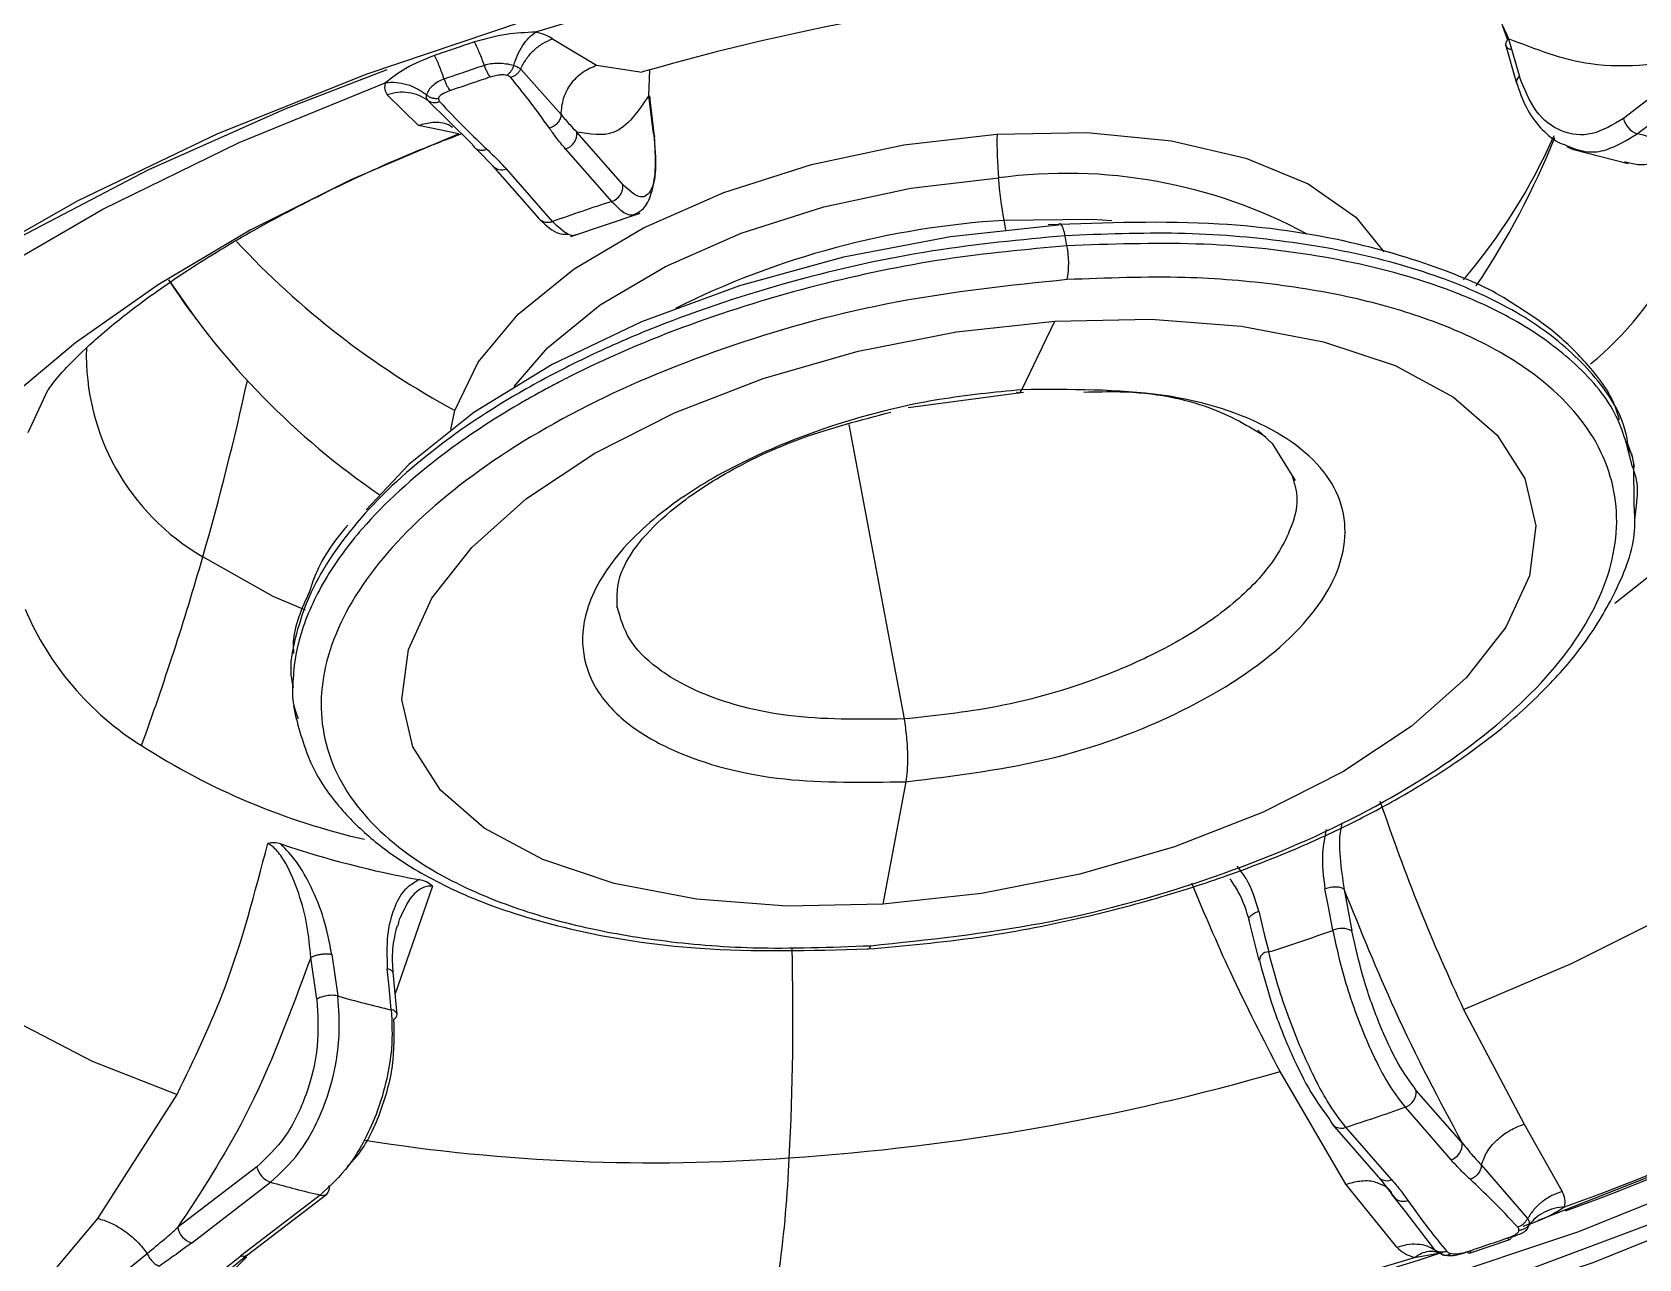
# Model space of a CAD drawing. Extents: x 939 to 1039, y 781 to 934.
# Drawn here: x 961.186 to 962.47, y 873.564 to 874.543 of the extents above; entities that cross this region are included whole.
import ezdxf

# ---------------------------------------------------------------- set-up
doc = ezdxf.new("R2010")
doc.units = 0
doc.header["$MEASUREMENT"] = 0
doc.layers.add('1', color=4, linetype='Continuous')

# ---------------------------------------------------------------- blocks, each defined once
blk = doc.blocks.new('Envoy')
at = {"layer": '1', "color": 3, "linetype": 'Continuous', "lineweight": 25}
for p, q in [((22.9481, 75.3634), (22.9834, 75.3424)), ((23.7068, 75.3735), (23.711, 75.3627)), ((23.7118, 75.3636), (23.7204, 75.3335)), ((23.7093, 75.359), (23.7181, 75.3282)), ((22.9228, 75.3393), (22.9551, 75.303)), ((22.9834, 75.3424), (23.0199, 75.337)), ((23.0251, 75.3183), (23.0259, 75.3385)), ((23.8668, 75.3484), (23.8036, 75.2999)), ((23.8145, 75.2877), (23.8778, 75.3362)), ((22.8411, 75.2943), (22.8162, 75.3189)), ((22.8649, 75.2982), (22.8487, 75.3143)), ((23.029, 75.2878), (23.0251, 75.3183)), ((23.0298, 75.2859), (23.0259, 75.3168)), ((22.8734, 75.2876), (22.8411, 75.2943)), ((22.8842, 75.279), (22.8649, 75.2982)), ((23.0044, 75.2471), (22.9677, 75.2891)), ((22.8872, 75.2758), (22.9016, 75.2609)), ((22.9587, 75.2755), (22.9954, 75.2336)), ((23.7581, 75.2784), (23.7673, 75.2747)), ((23.7637, 75.2752), (23.8072, 75.2639)), ((22.9006, 75.2619), (22.9373, 75.22)), ((22.9481, 75.2176), (22.9114, 75.2596)), ((22.9628, 75.2056), (23.0183, 75.2244)), ((23.3087, 75.2186), (23.3101, 75.211)), ((23.3591, 75.1983), (23.3576, 75.2063)), ((22.6417, 75.1708), (22.6636, 75.1398)), ((23.323, 75.0834), (23.3495, 75.1382)), ((22.5449, 75.0827), (22.5292, 75.0489)), ((23.2324, 75.0691), (23.3245, 75.0815)), ((22.867, 75.0517), (22.8703, 75.0667)), ((23.1848, 75.0556), (23.2291, 74.8205)), ((23.5115, 75.0512), (23.523, 75.0404)), ((23.8109, 75.0289), (23.8063, 75.0424)), ((23.523, 75.0404), (23.5413, 75.0108)), ((23.8123, 75.0219), (23.8103, 75.0325)), ((23.8122, 74.9907), (23.8118, 75.0243)), ((23.5389, 75.0148), (23.5399, 75.0108)), ((23.8127, 74.9795), (23.8142, 74.9933)), ((22.7414, 74.8309), (22.7434, 74.8203)), ((23.2305, 74.7704), (23.212, 74.6726)), ((22.8525, 74.6869), (22.8226, 74.601)), ((23.5805, 74.6845), (23.5867, 74.6515)), ((23.5042, 74.6608), (23.5124, 74.6277)), ((22.772, 74.6325), (22.7767, 74.5994)), ((22.7599, 74.5968), (22.7552, 74.63)), ((22.8242, 74.5847), (22.8209, 74.6184)), ((23.6758, 74.5886), (23.7242, 74.4971)), ((23.5819, 74.449), (23.5293, 74.5391)), ((22.5851, 74.4218), (22.6484, 74.5207)), ((23.6748, 74.4821), (23.6381, 74.524)), ((23.6291, 74.5105), (23.6658, 74.4686)), ((23.571, 74.4969), (23.6077, 74.455)), ((23.6185, 74.4526), (23.5818, 74.4945)), ((23.7242, 74.4971), (23.7546, 74.4432)), ((22.7121, 74.4629), (22.6488, 74.4144)), ((23.6088, 74.454), (23.6077, 74.455)), ((23.6088, 74.454), (23.6216, 74.4375)), ((23.6901, 74.4643), (23.727, 74.4217)), ((22.6598, 74.4021), (22.7231, 74.4507)), ((22.7627, 74.4404), (22.6994, 74.3919)), ((22.7047, 74.3927), (22.768, 74.4412)), ((23.6226, 74.3987), (23.5819, 74.449)), ((23.6192, 74.4404), (23.6178, 74.4424)), ((23.6294, 74.4272), (23.6192, 74.4404)), ((23.6529, 74.3967), (23.6294, 74.4272)), ((22.5357, 74.3627), (22.5851, 74.4218)), ((23.6806, 74.394), (23.7127, 74.4049)), ((23.7255, 74.412), (23.7255, 74.4123)), ((22.5643, 74.3449), (22.6245, 74.3939)), ((22.7042, 74.3911), (22.6461, 74.3342)), ((22.6817, 74.374), (22.7049, 74.3929)), ((23.6365, 74.3905), (23.659, 74.3945)), ((23.6518, 74.3957), (23.6552, 74.3947))]:
    blk.add_line(p, q, dxfattribs=at)
at = {"layer": '1', "color": 3, "linetype": 'Continuous', "lineweight": 25, "flags": 128}
for points in [[(22.4673, 75.1765), (22.5694, 75.2344), (22.6805, 75.2876), (22.7993, 75.3354), (22.9242, 75.3772), (23.0538, 75.4126), (23.1863, 75.441), (23.32, 75.4621), (23.4534, 75.4757), (23.5848, 75.4815), (23.7124, 75.4795), (23.8347, 75.4697), (23.9501, 75.4523), (24.0572, 75.4275), (24.1345, 75.403)], [(22.1121, 74.6544), (22.1089, 74.6966), (22.1157, 74.7613), (22.1362, 74.8273), (22.1702, 74.8937), (22.2173, 74.9598), (22.277, 75.0248), (22.3485, 75.088), (22.4311, 75.1485), (22.5237, 75.2057), (22.6252, 75.2589), (22.7346, 75.3075), (22.8161, 75.3389)], [(22.1971, 74.8825), (22.2117, 74.9078), (22.2612, 74.9762), (22.3246, 75.0433), (22.4011, 75.1081), (22.4897, 75.1699), (22.589, 75.2276), (22.6979, 75.2807), (22.8147, 75.3283)], [(23.7967, 74.913), (23.8577, 74.9612), (23.9092, 75.0136), (23.9475, 75.0674), (23.9718, 75.1213), (23.9816, 75.1744), (23.9767, 75.2256), (23.9572, 75.2738), (23.9235, 75.3181), (23.9183, 75.3234)], [(22.8734, 75.2876), (22.7872, 75.251), (22.7068, 75.2107), (22.6332, 75.1671), (22.5672, 75.1208), (22.5096, 75.0723), (22.4611, 75.0222), (22.4223, 74.9712), (22.3937, 74.9197)], [(22.8703, 75.0667), (22.8888, 75.1054), (22.9209, 75.1436), (22.9655, 75.1798), (23.0209, 75.2126), (23.085, 75.2407), (23.1552, 75.2631), (23.2289, 75.2789), (23.3032, 75.2875)], [(23.3032, 75.2875), (23.3753, 75.2886), (23.4425, 75.2821), (23.502, 75.2682), (23.5518, 75.2476), (23.5897, 75.221), (23.6122, 75.1935)], [(22.9175, 75.086), (22.9443, 75.1169), (22.9863, 75.151), (23.0385, 75.1818), (23.0988, 75.2083), (23.1649, 75.2294), (23.2343, 75.2443), (23.3043, 75.2524)], [(23.352, 75.2146), (23.2662, 75.2054), (23.1807, 75.1892), (23.0976, 75.1663), (23.0193, 75.1375), (22.948, 75.1034), (22.8855, 75.0651), (22.8335, 75.0236), (22.7995, 74.9876)], [(23.3087, 75.2186), (23.3794, 75.2194), (23.3949, 75.2184)], [(23.212, 74.6726), (23.1354, 74.6711), (23.0631, 74.6766), (22.9975, 74.6892), (22.9404, 74.7082), (22.8937, 74.7333), (22.8588, 74.7636), (22.8367, 74.7982), (22.828, 74.8361), (22.8332, 74.8761), (22.8519, 74.9169), (22.8837, 74.9574), (22.9275, 74.9964), (22.9821, 75.0326), (23.0457, 75.0649), (23.1165, 75.0923), (23.1923, 75.1141), (23.2708, 75.1296), (23.3495, 75.1382)], [(23.3495, 75.1382), (23.4262, 75.1398), (23.4985, 75.1342), (23.5641, 75.1217), (23.6212, 75.1026), (23.6679, 75.0775), (23.7028, 75.0472), (23.7249, 75.0126), (23.7335, 74.9748), (23.7284, 74.9348), (23.7097, 74.8939), (23.6779, 74.8534), (23.6341, 74.8145), (23.5795, 74.7783), (23.5158, 74.746), (23.4451, 74.7185), (23.3693, 74.6967), (23.2908, 74.6813), (23.212, 74.6726)], [(24.4573, 75.1106), (24.4606, 75.0974), (24.4677, 75.0346), (24.4609, 74.9698), (24.4404, 74.9038), (24.4064, 74.8374), (24.3593, 74.7713), (24.2996, 74.7063), (24.2281, 74.6432), (24.1455, 74.5827), (24.0529, 74.5255), (23.9514, 74.4722), (23.842, 74.4236), (23.7262, 74.3802), (23.6052, 74.3425), (23.4806, 74.3109), (23.3536, 74.2858), (23.2259, 74.2675), (23.099, 74.2562), (22.9742, 74.252), (22.8531, 74.2551), (22.7372, 74.2653), (22.6277, 74.2825), (22.5259, 74.3066)], [(23.7354, 74.4204), (23.7413, 74.4225), (23.8564, 74.4678), (23.9642, 74.5183), (24.0636, 74.5735), (24.1531, 74.6325), (24.2317, 74.6947), (24.2984, 74.7593), (24.3524, 74.8255), (24.3929, 74.8924), (24.4195, 74.9592)], [(22.7509, 74.9075), (22.7252, 74.9184), (22.6689, 74.95)], [(23.6758, 74.5886), (23.7621, 74.6252), (23.8425, 74.6655), (23.9161, 74.7091), (23.9821, 74.7554), (24.0397, 74.8038), (24.0881, 74.8539), (24.1269, 74.905), (24.1298, 74.9094)], [(22.3689, 74.7889), (22.3689, 74.7889), (22.3786, 74.741), (22.399, 74.6955), (22.4299, 74.6529), (22.4708, 74.6136), (22.5212, 74.5782), (22.5807, 74.5472), (22.6484, 74.5207)], [(23.2303, 74.7704), (23.2303, 74.7704), (23.2304, 74.7704), (23.2304, 74.7704), (23.2304, 74.7704), (23.2304, 74.7704), (23.2305, 74.7704), (23.2305, 74.7704), (23.2305, 74.7704)], [(23.5714, 74.6518), (23.5679, 74.6704), (23.5651, 74.6849)], [(23.5122, 74.667), (23.5167, 74.6488), (23.5202, 74.6346)], [(23.2022, 74.6395), (23.2016, 74.6379), (23.2009, 74.637), (23.2001, 74.6368), (23.1996, 74.6371)], [(22.8195, 74.5883), (22.8177, 74.6067), (22.8163, 74.6211)], [(24.0941, 74.5673), (23.9937, 74.5104), (23.8845, 74.4581), (23.7677, 74.4111), (23.6448, 74.37), (23.5175, 74.3352), (23.3872, 74.3073), (23.2557, 74.2865), (23.1245, 74.2732), (22.9954, 74.2675), (22.87, 74.2694), (22.7497, 74.279), (22.6362, 74.2962), (22.5309, 74.3206), (22.4351, 74.352)], [(24.1111, 74.5451), (24.009, 74.4872), (23.8979, 74.4341), (23.7791, 74.3863), (23.6542, 74.3444), (23.5246, 74.3091), (23.3922, 74.2807), (23.2584, 74.2595), (23.125, 74.246), (22.9936, 74.2402), (22.866, 74.2421), (22.7437, 74.2519), (22.6283, 74.2693), (22.5212, 74.2942), (22.4237, 74.3262)]]:
    blk.add_lwpolyline(points, dxfattribs=at)
at = {"layer": '1', "color": 3, "linetype": 'Continuous', "lineweight": 25}
for centre, radius, start, end in [((23.6136, 73.1409), 2.3291, 93.8475, 106.945), ((23.5372, 73.5455), 1.8647, 93.8514, 106.1044), ((23.7216, 75.3291), 0.00355, 165.6156, 194.982), ((23.7251, 75.3279), 0.00733, 129.8289, 163.2683), ((23.8199, 75.3035), 0.0167, 192.4816, 251.27), ((22.9548, 75.2879), 0.0129, 287.4499, 5.3398), ((23.0261, 75.2855), 0.00379, 345.5759, 38.7685), ((23.6581, 75.2811), 0.3549, 178.9713, 184.6432), ((23.3216, 75.474), 0.466, 319.4451, 336.2363), ((23.6011, 75.3164), 0.276, 309.6544, 354.7024), ((23.6061, 74.3989), 0.9129, 74.2358, 76.8037), ((23.1653, 75.5174), 0.628, 326.013, 338.2618), ((22.9077, 75.2688), 0.0099, 223.7951, 291.6278), ((23.3588, 74.8519), 0.4042, 61.6284, 97.7522), ((23.6286, 75.2775), 0.3253, 184.4221, 190.4332), ((22.9915, 75.2459), 0.0129, 287.4625, 5.3271), ((23.5004, 73.6598), 1.6528, 107.7911, 109.5217), ((22.9445, 75.2269), 0.00992, 223.8548, 291.5732), ((23.3502, 74.5385), 0.6813, 93.4941, 116.4876), ((23.1962, 75.6682), 0.6841, 222.9851, 241.554), ((23.2904, 75.1842), 0.0701, 349.4109, 11.5671), ((23.1653, 75.5174), 0.628, 213.4757, 235.5255), ((22.7619, 75.1112), 0.186, 178.3794, 240.0307), ((20.5108, 75.5709), 2.2457, 343.9514, 347.6557), ((20.4311, 75.5937), 2.3286, 340.0504, 343.9523), ((22.7473, 75.0021), 0.2395, 203.0874, 237.8742), ((22.9227, 75.2703), 0.5599, 237.271, 257.1261), ((22.9809, 75.4592), 0.7795, 251.3249, 259.7137), ((23.2437, 75.8901), 1.5465, 289.3662, 307.7216), ((23.0875, 76.0005), 1.4329, 287.5751, 289.7355), ((23.5786, 74.6351), 0.0182, 63.6295, 113.4446), ((21.1034, 74.58), 2.0369, 356.9082, 1.6048), ((23.5197, 74.6278), 0.00675, 85.5715, 190.7448), ((22.7715, 74.576), 0.0238, 91.5077, 119.1166), ((22.7721, 74.5795), 0.0204, 76.9316, 93.4418), ((22.9967, 75.363), 0.7947, 253.9242, 257.1164), ((22.8191, 74.583), 0.00535, 18.6207, 85.6813), ((22.8199, 74.5849), 0.00434, 293.3289, 357.0095), ((23.128, 76.1783), 1.8601, 289.773, 301.1601), ((23.0121, 76.3306), 1.8647, 273.8514, 286.1044), ((23.6252, 74.5228), 0.0129, 287.4499, 5.3398), ((23.0718, 76.0829), 1.6682, 287.7991, 289.5137), ((23.5781, 74.5031), 0.00931, 194.5362, 293.4383), ((23.0286, 75.9452), 1.479, 261.0385, 274.2162), ((23.6619, 74.4809), 0.0129, 287.4311, 5.3586), ((22.1614, 74.5106), 0.9767, 347.2248, 357.6241), ((22.7284, 74.4665), 0.0167, 192.4816, 251.27), ((23.6149, 74.4621), 0.0102, 233.2746, 290.9945), ((22.9715, 75.3308), 0.9145, 254.2349, 256.7982), ((22.7646, 74.4461), 0.00595, 251.6555, 304.8473), ((22.7633, 74.4462), 0.00683, 312.8476, 14.8888), ((22.6652, 74.418), 0.0167, 192.4882, 251.2634), ((22.9956, 76.3968), 2.1091, 259.5552, 288.2398), ((22.7013, 74.3976), 0.00595, 251.6333, 304.8196), ((22.9577, 76.6187), 2.3293, 273.8483, 286.9442)]:
    blk.add_arc(centre, radius, start, end, dxfattribs=at)
for points, knots in [([(20.6409, 74.0719), (20.6311, 74.114), (20.6116, 74.1982), (20.6158, 74.3381), (20.6443, 74.4853), (20.7047, 74.6552), (20.8057, 74.8464), (20.9563, 75.0546), (21.1443, 75.2569), (21.3668, 75.4489), (21.6209, 75.6266), (21.9032, 75.7866), (22.2103, 75.9259), (22.538, 76.042), (22.8815, 76.1329), (23.2353, 76.197), (23.5929, 76.2334), (23.9477, 76.2416), (24.2926, 76.2221), (24.6208, 76.1759), (24.9258, 76.1046), (25.2017, 76.0104), (25.4437, 75.8959), (25.6308, 75.7749), (25.7706, 75.6544), (25.8716, 75.5392), (25.9491, 75.4188), (25.9789, 75.3352), (25.9938, 75.2934)], [0, 0, 0, 0, 0.031505, 0.062923, 0.094225, 0.1254, 0.166749, 0.207892, 0.248881, 0.289797, 0.330727, 0.371758, 0.412968, 0.454423, 0.496153, 0.538157, 0.580393, 0.622787, 0.665256, 0.7077, 0.750031, 0.792187, 0.834132, 0.875857, 0.907026, 0.938093, 0.969077, 1, 1, 1, 1]), ([(20.7989, 74.6471), (20.809, 74.6749), (20.8277, 74.7264), (20.8641, 74.8006), (20.8997, 74.864), (20.9351, 74.9205), (20.9715, 74.9739), (21.0125, 75.0292), (21.0613, 75.0902), (21.1211, 75.1586), (21.1951, 75.2359), (21.2825, 75.3188), (21.3833, 75.4052), (21.4896, 75.4873), (21.5892, 75.5572), (21.67, 75.6098), (21.7343, 75.6492), (21.7937, 75.6841), (21.8613, 75.722), (21.945, 75.7662), (22.0671, 75.8263), (22.2378, 75.9014), (22.4629, 75.9853), (22.7134, 76.061), (22.9989, 76.128), (23.306, 76.1781), (23.627, 76.2062), (23.9036, 76.2108), (24.1323, 76.201), (24.3111, 76.1845), (24.4596, 76.1643), (24.5734, 76.1443), (24.6684, 76.1248), (24.7607, 76.1032), (24.8672, 76.0745), (24.9818, 76.0383), (25.0815, 76.0014), (25.163, 75.9672), (25.2275, 75.9374), (25.2918, 75.9048), (25.369, 75.8617), (25.461, 75.8023), (25.5608, 75.725), (25.6135, 75.6666), (25.6406, 75.6367)], [0, 0, 0, 0, 0.026118, 0.048328, 0.064861, 0.078517, 0.092694, 0.107404, 0.12265, 0.141729, 0.162624, 0.185345, 0.2099, 0.235288, 0.256486, 0.272787, 0.284173, 0.29415, 0.306727, 0.321916, 0.33973, 0.371407, 0.409104, 0.450029, 0.48972, 0.540564, 0.588946, 0.634748, 0.667314, 0.696433, 0.72106, 0.7412, 0.75484, 0.771287, 0.791405, 0.814838, 0.838838, 0.853803, 0.868737, 0.88365, 0.900652, 0.928953, 0.963553, 1, 1, 1, 1]), ([(23.6913, 75.3988), (23.6949, 75.3938), (23.7034, 75.382), (23.7087, 75.3703), (23.7118, 75.3636)], [0, 0, 0, 0, 0.430044, 1, 1, 1, 1]), ([(25.7882, 75.3747), (25.7974, 75.3356), (25.8157, 75.2575), (25.8122, 75.1519), (25.7947, 75.0596), (25.7686, 74.9802), (25.7349, 74.9083), (25.6969, 74.8438), (25.6572, 74.7865), (25.6103, 74.7281), (25.5644, 74.678), (25.5219, 74.6359), (25.4847, 74.6015), (25.4435, 74.5657), (25.3979, 74.5288), (25.3477, 74.4907), (25.2862, 74.4471), (25.2028, 74.3924), (25.099, 74.3311), (24.99, 74.2732), (24.881, 74.2201), (24.7717, 74.171), (24.657, 74.1239), (24.5083, 74.0675), (24.3232, 74.0048), (24.0893, 73.9367), (23.8534, 73.8779), (23.5813, 73.8206), (23.2813, 73.7699), (22.9536, 73.7292), (22.6769, 73.7067), (22.4491, 73.6962), (22.2688, 73.6928), (22.0946, 73.6947), (21.9254, 73.7018), (21.764, 73.7147), (21.6129, 73.7332), (21.47, 73.7578), (21.3357, 73.7893), (21.2127, 73.8281), (21.1095, 73.8714), (21.0241, 73.9179), (20.9531, 73.9673), (20.8827, 74.0313), (20.8176, 74.1135), (20.7896, 74.1864), (20.7756, 74.2229)], [0, 0, 0, 0, 0.030654, 0.061321, 0.081408, 0.101879, 0.122733, 0.137418, 0.152596, 0.168263, 0.184416, 0.193534, 0.203146, 0.213248, 0.223842, 0.234924, 0.246493, 0.26261, 0.284661, 0.304205, 0.319401, 0.338793, 0.356263, 0.37182, 0.404654, 0.434861, 0.467188, 0.497941, 0.540326, 0.581979, 0.623704, 0.648547, 0.673696, 0.698305, 0.72305, 0.749042, 0.773741, 0.79779, 0.824314, 0.850183, 0.874563, 0.896059, 0.916792, 0.937371, 0.968714, 1, 1, 1, 1]), ([(22.9348, 75.3688), (22.9269, 75.3685), (22.9102, 75.3677), (22.8943, 75.3633), (22.8859, 75.361)], [0, 0, 0, 0, 0.4700477, 1, 1, 1, 1]), ([(22.9173, 75.3422), (22.9182, 75.345), (22.92, 75.3506), (22.9242, 75.3581), (22.9292, 75.3645), (22.9329, 75.3674), (22.9348, 75.3688)], [0, 0, 0, 0, 0.249719, 0.503847, 0.756051, 1, 1, 1, 1]), ([(22.9228, 75.3393), (22.9242, 75.342), (22.9269, 75.3475), (22.933, 75.3544), (22.9402, 75.36), (22.9455, 75.3623), (22.9481, 75.3634)], [0, 0, 0, 0, 0.249764, 0.504196, 0.756446, 1, 1, 1, 1]), ([(22.9481, 75.3634), (22.9464, 75.3645), (22.943, 75.3668), (22.9375, 75.3681), (22.9348, 75.3688)], [0, 0, 0, 0, 0.495827, 1, 1, 1, 1]), ([(23.7118, 75.3636), (23.7112, 75.363), (23.7101, 75.3619), (23.7097, 75.3607), (23.7095, 75.3601)], [0, 0, 0, 0, 0.499881, 1, 1, 1, 1]), ([(23.8668, 75.3484), (23.8365, 75.3439), (23.7824, 75.3358), (23.7334, 75.3551), (23.7118, 75.3636)], [0, 0, 0, 0, 0.559799, 1, 1, 1, 1]), ([(22.854, 75.3502), (22.846, 75.347), (22.8309, 75.3409), (22.8199, 75.3323), (22.8147, 75.3283)], [0, 0, 0, 0, 0.529748, 1, 1, 1, 1]), ([(22.8859, 75.361), (22.8806, 75.3592), (22.8699, 75.3556), (22.8593, 75.352), (22.854, 75.3502)], [0, 0, 0, 0, 0.499907, 1, 1, 1, 1]), ([(22.8617, 75.3314), (22.8605, 75.3348), (22.8581, 75.3416), (22.8554, 75.3474), (22.854, 75.3502)], [0, 0, 0, 0, 0.502818, 1, 1, 1, 1]), ([(22.8938, 75.3423), (22.8926, 75.3457), (22.8901, 75.3524), (22.8873, 75.3581), (22.8859, 75.361)], [0, 0, 0, 0, 0.502756, 1, 1, 1, 1]), ([(23.7095, 75.3601), (23.7094, 75.3595), (23.7093, 75.3583), (23.7101, 75.3568), (23.7117, 75.3556), (23.7133, 75.3552), (23.7141, 75.355)], [0, 0, 0, 0, 0.250055, 0.500022, 0.749899, 1, 1, 1, 1]), ([(22.8938, 75.3423), (22.8878, 75.3402), (22.8771, 75.3366), (22.8664, 75.333), (22.8617, 75.3314)], [0, 0, 0, 0, 0.56, 1, 1, 1, 1]), ([(22.9173, 75.3422), (22.9153, 75.3426), (22.9116, 75.3435), (22.905, 75.3439), (22.899, 75.3437), (22.8955, 75.3427), (22.8938, 75.3423)], [0, 0, 0, 0, 0.296534, 0.554267, 0.789228, 1, 1, 1, 1]), ([(22.8938, 75.3423), (22.8941, 75.3413), (22.8948, 75.3394), (22.896, 75.3368), (22.8973, 75.3345), (22.898, 75.3335), (22.8984, 75.3331)], [0, 0, 0, 0, 0.245676, 0.500042, 0.754304, 1, 1, 1, 1]), ([(22.9173, 75.3422), (22.917, 75.3414), (22.9164, 75.3398), (22.9151, 75.3376), (22.9135, 75.3358), (22.9124, 75.3349), (22.9118, 75.3344)], [0, 0, 0, 0, 0.247053, 0.500041, 0.753038, 1, 1, 1, 1]), ([(22.9228, 75.3393), (22.9224, 75.3386), (22.9215, 75.3371), (22.9196, 75.3351), (22.9174, 75.3335), (22.9157, 75.3329), (22.9149, 75.3326)], [0, 0, 0, 0, 0.246769, 0.500032, 0.753161, 1, 1, 1, 1]), ([(22.9173, 75.3422), (22.9184, 75.3418), (22.9207, 75.341), (22.9221, 75.3399), (22.9228, 75.3393)], [0, 0, 0, 0, 0.496914, 1, 1, 1, 1]), ([(22.9551, 75.303), (22.9555, 75.3073), (22.9563, 75.3161), (22.9627, 75.3281), (22.972, 75.3376), (22.9797, 75.3408), (22.9834, 75.3424)], [0, 0, 0, 0, 0.250728, 0.510522, 0.764609, 1, 1, 1, 1]), ([(22.8147, 75.3283), (22.8143, 75.3265), (22.8136, 75.3231), (22.8154, 75.3203), (22.8162, 75.3189)], [0, 0, 0, 0, 0.504181, 1, 1, 1, 1]), ([(22.8476, 75.3186), (22.8452, 75.3203), (22.8405, 75.3238), (22.8321, 75.327), (22.8233, 75.3288), (22.8176, 75.3285), (22.8147, 75.3283)], [0, 0, 0, 0, 0.249649, 0.503867, 0.756052, 1, 1, 1, 1]), ([(22.8617, 75.3314), (22.8601, 75.3308), (22.8568, 75.3294), (22.8525, 75.3262), (22.8488, 75.3223), (22.848, 75.3199), (22.8476, 75.3186)], [0, 0, 0, 0, 0.210348, 0.445081, 0.702891, 1, 1, 1, 1]), ([(22.8617, 75.3314), (22.862, 75.3305), (22.8627, 75.3285), (22.8639, 75.3259), (22.8652, 75.3237), (22.8659, 75.3227), (22.8663, 75.3222)], [0, 0, 0, 0, 0.245754, 0.500022, 0.754358, 1, 1, 1, 1]), ([(22.8663, 75.3222), (22.8723, 75.3243), (22.883, 75.3279), (22.8937, 75.3315), (22.8984, 75.3331)], [0, 0, 0, 0, 0.5599773, 1, 1, 1, 1]), ([(22.8984, 75.3331), (22.8998, 75.3335), (22.9025, 75.3343), (22.9064, 75.3349), (22.9096, 75.335), (22.9111, 75.3346), (22.9118, 75.3344)], [0, 0, 0, 0, 0.316046, 0.604729, 0.810545, 1, 1, 1, 1]), ([(22.9149, 75.3326), (22.9145, 75.333), (22.9137, 75.3337), (22.9124, 75.3342), (22.9118, 75.3344)], [0, 0, 0, 0, 0.55708, 1, 1, 1, 1]), ([(22.9458, 75.2921), (22.9403, 75.2998), (22.9305, 75.3134), (22.9197, 75.3267), (22.9149, 75.3326)], [0, 0, 0, 0, 0.559996, 1, 1, 1, 1]), ([(23.7179, 75.3291), (23.7203, 75.322), (23.7252, 75.3079), (23.737, 75.292), (23.7482, 75.2819), (23.7558, 75.2792), (23.7581, 75.2784)], [0, 0, 0, 0, 0.295044, 0.586875, 0.877607, 1, 1, 1, 1]), ([(23.8036, 75.2999), (23.7952, 75.2949), (23.7784, 75.2849), (23.7535, 75.2879), (23.7323, 75.3036), (23.7244, 75.3235), (23.7204, 75.3335)], [0, 0, 0, 0, 0.249642, 0.500115, 0.750528, 1, 1, 1, 1]), ([(22.8487, 75.3143), (22.8464, 75.3158), (22.8417, 75.3187), (22.8334, 75.3208), (22.8247, 75.3211), (22.819, 75.3196), (22.8162, 75.3189)], [0, 0, 0, 0, 0.249748, 0.504187, 0.756433, 1, 1, 1, 1]), ([(22.8487, 75.3143), (22.8483, 75.315), (22.8473, 75.3163), (22.8475, 75.3179), (22.8476, 75.3186)], [0, 0, 0, 0, 0.505703, 1, 1, 1, 1]), ([(22.8476, 75.3186), (22.8482, 75.3182), (22.8496, 75.3172), (22.852, 75.3163), (22.8546, 75.3159), (22.8563, 75.3159), (22.8571, 75.316)], [0, 0, 0, 0, 0.247024, 0.499912, 0.752925, 1, 1, 1, 1]), ([(22.8487, 75.3143), (22.8494, 75.3139), (22.8507, 75.3132), (22.853, 75.3126), (22.8555, 75.3126), (22.8572, 75.3131), (22.858, 75.3134)], [0, 0, 0, 0, 0.246678, 0.500033, 0.753298, 1, 1, 1, 1]), ([(22.8571, 75.316), (22.8574, 75.3166), (22.8579, 75.3179), (22.861, 75.3202), (22.8643, 75.3214), (22.8663, 75.3222)], [0, 0, 0, 0, 0.243162, 0.515849, 1, 1, 1, 1]), ([(22.8571, 75.316), (22.8571, 75.3155), (22.8571, 75.3145), (22.8578, 75.3137), (22.858, 75.3134)], [0, 0, 0, 0, 0.56265, 1, 1, 1, 1]), ([(22.858, 75.3134), (22.8648, 75.3061), (22.877, 75.2933), (22.8901, 75.2808), (22.8959, 75.2753)], [0, 0, 0, 0, 0.559996, 1, 1, 1, 1]), ([(23.0251, 75.3183), (23.0167, 75.3057), (23.0016, 75.2832), (22.978, 75.2873), (22.9677, 75.2891)], [0, 0, 0, 0, 0.5598, 1, 1, 1, 1]), ([(23.0251, 75.3183), (23.0254, 75.3177), (23.0261, 75.3167), (23.0259, 75.3155), (23.0258, 75.3149)], [0, 0, 0, 0, 0.500039, 1, 1, 1, 1]), ([(22.9551, 75.303), (22.9549, 75.3018), (22.9545, 75.2995), (22.9524, 75.2962), (22.9494, 75.2935), (22.947, 75.2926), (22.9458, 75.2921)], [0, 0, 0, 0, 0.243079, 0.499981, 0.756841, 1, 1, 1, 1]), ([(22.9551, 75.303), (22.9574, 75.3003), (22.9613, 75.2955), (22.9657, 75.291), (22.9677, 75.2891)], [0, 0, 0, 0, 0.561461, 1, 1, 1, 1]), ([(25.9938, 75.2934), (26.0036, 75.2511), (26.0232, 75.1665), (26.0192, 75.0371), (25.9907, 74.9073), (25.9294, 74.7638), (25.8255, 74.6082), (25.6686, 74.4439), (25.4707, 74.287), (25.2352, 74.1396), (24.9662, 74.0034), (24.6685, 73.8802), (24.3477, 73.7713), (24.0098, 73.6779), (23.6609, 73.6008), (23.3076, 73.5404), (22.956, 73.497), (22.6121, 73.4705), (22.2813, 73.4609), (21.9686, 73.4682), (21.6785, 73.4928), (21.415, 73.5354), (21.1821, 73.5974), (21.0004, 73.6734), (20.863, 73.7589), (20.7629, 73.8494), (20.6856, 73.9524), (20.6558, 74.0321), (20.6409, 74.0719)], [0, 0, 0, 0, 0.030869, 0.061727, 0.092599, 0.123506, 0.164789, 0.206201, 0.247763, 0.289476, 0.331326, 0.373284, 0.415305, 0.457332, 0.499309, 0.541193, 0.582954, 0.624585, 0.666109, 0.707568, 0.749026, 0.790549, 0.832189, 0.873977, 0.905425, 0.936931, 0.968468, 1, 1, 1, 1]), ([(22.5449, 75.0826), (22.5448, 75.0825), (22.5439, 75.0807), (22.5475, 75.0869), (22.5588, 75.1001), (22.5802, 75.1214), (22.6116, 75.1474), (22.6536, 75.1773), (22.706, 75.2094), (22.7687, 75.2422), (22.826, 75.2689), (22.8642, 75.2834), (22.8761, 75.2879)], [0, 0, 0, 0, 0.004331, 0.116499, 0.226905, 0.338225, 0.451822, 0.568796, 0.689562, 0.81407, 0.941976, 1, 1, 1, 1]), ([(22.8685, 75.2928), (22.8674, 75.2935), (22.8627, 75.2963), (22.8529, 75.2973), (22.8449, 75.2953), (22.8411, 75.2943)], [0, 0, 0, 0, 0.139629, 0.586259, 1, 1, 1, 1]), ([(22.9587, 75.2755), (22.9561, 75.2786), (22.9515, 75.284), (22.9476, 75.2897), (22.9458, 75.2921)], [0, 0, 0, 0, 0.560004, 1, 1, 1, 1]), ([(23.029, 75.2878), (23.0299, 75.2777), (23.0316, 75.2573), (23.0271, 75.2399), (23.0179, 75.2347), (23.0089, 75.243), (23.0044, 75.2471)], [0, 0, 0, 0, 0.2497, 0.500188, 0.750582, 1, 1, 1, 1]), ([(23.7666, 75.2752), (23.7694, 75.2744), (23.7768, 75.2724), (23.7931, 75.2746), (23.8063, 75.2826), (23.8145, 75.2877)], [0, 0, 0, 0, 0.183702, 0.486678, 1, 1, 1, 1]), ([(22.8842, 75.279), (22.8848, 75.2781), (22.886, 75.2763), (22.8889, 75.2748), (22.8924, 75.2743), (22.8947, 75.275), (22.8959, 75.2753)], [0, 0, 0, 0, 0.243119, 0.500064, 0.756994, 1, 1, 1, 1]), ([(22.8959, 75.2753), (22.8989, 75.2724), (22.9044, 75.2673), (22.9092, 75.2619), (22.9114, 75.2596)], [0, 0, 0, 0, 0.559987, 1, 1, 1, 1]), ([(23.0132, 75.2231), (23.0162, 75.2246), (23.0223, 75.2276), (23.0282, 75.2413), (23.0312, 75.2604), (23.0302, 75.277), (23.0296, 75.2854)], [0, 0, 0, 0, 0.2506744, 0.500402, 0.7496053, 1, 1, 1, 1]), ([(23.7587, 75.2774), (23.7591, 75.2771), (23.7614, 75.2755), (23.7643, 75.2753), (23.7666, 75.2752)], [0, 0, 0, 0, 0.154866, 1, 1, 1, 1]), ([(23.8541, 75.2775), (23.8459, 75.2724), (23.8327, 75.2643), (23.8159, 75.2621), (23.8081, 75.2643), (23.8047, 75.2652)], [0, 0, 0, 0, 0.489915, 0.778851, 1, 1, 1, 1]), ([(22.9954, 75.2336), (22.9999, 75.2292), (23.0071, 75.2222), (23.0123, 75.2229), (23.0142, 75.2231)], [0, 0, 0, 0, 0.6328918, 1, 1, 1, 1]), ([(22.9384, 75.219), (22.9434, 75.2144), (22.9514, 75.2071), (22.9581, 75.2075), (22.9605, 75.2076)], [0, 0, 0, 0, 0.637479, 1, 1, 1, 1]), ([(22.9667, 75.2071), (22.9667, 75.2071), (22.9653, 75.2057), (22.9595, 75.207), (22.9525, 75.2135), (22.9481, 75.2176)], [0, 0, 0, 0, 0.007001, 0.375568, 1, 1, 1, 1]), ([(23.7135, 75.1532), (23.7134, 75.1533), (23.6991, 75.163), (23.6587, 75.1806), (23.583, 75.2038), (23.4763, 75.2196), (23.3904, 75.2166), (23.3441, 75.215)], [0, 0, 0, 0, 0.000587, 0.182395, 0.409747, 0.682365, 1, 1, 1, 1]), ([(23.3576, 75.2063), (23.3572, 75.2081), (23.3564, 75.2118), (23.3548, 75.2152), (23.3533, 75.2164), (23.3524, 75.2152), (23.352, 75.2146)], [0, 0, 0, 0, 0.242223, 0.500025, 0.757823, 1, 1, 1, 1]), ([(23.8084, 75.0303), (23.8075, 75.0378), (23.8046, 75.0611), (23.781, 75.0962), (23.7398, 75.1339), (23.6832, 75.1646), (23.6144, 75.1879), (23.5354, 75.2028), (23.4492, 75.2099), (23.388, 75.2075), (23.3576, 75.2063)], [0, 0, 0, 0, 0.064729, 0.201031, 0.336435, 0.470943, 0.604553, 0.737265, 0.869082, 1, 1, 1, 1]), ([(23.3576, 75.2063), (23.3223, 75.203), (23.2498, 75.1961), (23.138, 75.1712), (23.0464, 75.1409), (22.9765, 75.1104), (22.9127, 75.0773), (22.8451, 75.032), (22.7856, 74.9741), (22.7542, 74.9241), (22.7422, 74.8847), (22.7377, 74.8614), (22.7404, 74.8489), (22.7411, 74.8456)], [0, 0, 0, 0, 0.112456, 0.231513, 0.357166, 0.42257, 0.489632, 0.611675, 0.733721, 0.855764, 0.916874, 0.977984, 1, 1, 1, 1]), ([(23.3591, 75.1983), (23.3266, 75.1953), (23.26, 75.1891), (23.1576, 75.1676), (23.0554, 75.1363), (22.9889, 75.1076), (22.9533, 75.0894), (22.944, 75.0844), (22.9331, 75.0785), (22.9037, 75.0617), (22.8518, 75.0274), (22.8007, 74.9805), (22.7654, 74.9327), (22.7496, 74.8985), (22.7425, 74.8706), (22.7408, 74.8506), (22.7401, 74.8337), (22.7438, 74.8243), (22.7451, 74.8209)], [0, 0, 0, 0, 0.10013, 0.205093, 0.31489, 0.429519, 0.439338, 0.451399, 0.465701, 0.482248, 0.570766, 0.695001, 0.770648, 0.855243, 0.897188, 0.937961, 0.977567, 1, 1, 1, 1]), ([(23.8106, 75.0223), (23.807, 75.0367), (23.7996, 75.0669), (23.7661, 75.1055), (23.7257, 75.1348), (23.6848, 75.1552), (23.634, 75.1744), (23.5614, 75.1917), (23.4639, 75.202), (23.3939, 75.1995), (23.3591, 75.1983)], [0, 0, 0, 0, 0.126419, 0.265138, 0.389473, 0.467662, 0.545334, 0.69894, 0.850496, 1, 1, 1, 1]), ([(23.3593, 75.1713), (23.3136, 75.1665), (23.2233, 75.1571), (23.091, 75.1211), (22.9728, 75.0724), (22.875, 75.0122), (22.8041, 74.9451), (22.7649, 74.8753), (22.7599, 74.8075), (22.7893, 74.7462), (22.8432, 74.7022), (22.9054, 74.6732), (22.9654, 74.6549), (23.0333, 74.6428), (23.1122, 74.6361), (23.1706, 74.6383), (23.2022, 74.6395)], [0, 0, 0, 0, 0.084323, 0.166561, 0.248777, 0.330961, 0.413114, 0.495267, 0.577424, 0.65958, 0.741761, 0.791173, 0.840598, 0.890044, 0.940333, 1, 1, 1, 1]), ([(23.2022, 74.6395), (23.248, 74.6443), (23.3382, 74.6537), (23.4706, 74.6897), (23.5887, 74.7384), (23.6866, 74.7986), (23.7574, 74.8657), (23.7967, 74.9355), (23.8017, 75.0033), (23.7722, 75.0646), (23.7183, 75.1086), (23.6561, 75.1376), (23.5962, 75.1559), (23.5282, 75.168), (23.4493, 75.1747), (23.391, 75.1725), (23.3593, 75.1713)], [0, 0, 0, 0, 0.084323, 0.16656, 0.248777, 0.33096, 0.413113, 0.495267, 0.577424, 0.659581, 0.741762, 0.791173, 0.840599, 0.890046, 0.940334, 1, 1, 1, 1]), ([(23.8004, 75.0594), (23.799, 75.0639), (23.7937, 75.081), (23.7741, 75.1052), (23.7466, 75.1322), (23.7245, 75.1462), (23.7135, 75.1532)], [0, 0, 0, 0, 0.11557, 0.445349, 0.722263, 1, 1, 1, 1]), ([(23.323, 75.0834), (23.301, 75.0812), (23.2452, 75.0758), (23.1683, 75.0552), (23.0984, 75.0261), (23.0436, 74.9939), (22.9978, 74.9531), (22.9734, 74.9107), (22.9705, 74.8722), (22.983, 74.841), (23.0082, 74.8149), (23.0538, 74.7888), (23.1271, 74.7688), (23.1971, 74.7699), (23.2303, 74.7704)], [0, 0, 0, 0, 0.069458, 0.175708, 0.242891, 0.319309, 0.40495, 0.499798, 0.573043, 0.643266, 0.710457, 0.77462, 0.893316, 1, 1, 1, 1]), ([(23.2305, 74.7704), (23.2706, 74.7753), (23.3508, 74.7852), (23.4617, 74.828), (23.5439, 74.8841), (23.5855, 74.9472), (23.5802, 75.0072), (23.5285, 75.0545), (23.4391, 75.0841), (23.3617, 75.0836), (23.323, 75.0834)], [0, 0, 0, 0, 0.125053, 0.25009, 0.375113, 0.500121, 0.625113, 0.75009, 0.875052, 1, 1, 1, 1]), ([(23.3189, 75.0817), (23.3196, 75.0812), (23.3211, 75.0801), (23.3223, 75.0822), (23.323, 75.0834)], [0, 0, 0, 0, 0.438828, 1, 1, 1, 1]), ([(23.3726, 75.0815), (23.3824, 75.0817), (23.4213, 75.0828), (23.4757, 75.0715), (23.5042, 75.0542), (23.518, 75.0458)], [0, 0, 0, 0, 0.147465, 0.586846, 1, 1, 1, 1]), ([(22.9999, 74.9093), (22.9997, 74.9183), (22.9992, 74.9401), (23.0314, 74.9807), (23.0855, 75.0176), (23.1454, 75.0464), (23.1945, 75.0592), (23.2185, 75.0655)], [0, 0, 0, 0, 0.190346, 0.460733, 0.628144, 0.817893, 1, 1, 1, 1]), ([(23.8142, 74.9933), (23.8142, 74.9937), (23.815, 75.0005), (23.8151, 75.0104), (23.8117, 75.0194), (23.8106, 75.0223)], [0, 0, 0, 0, 0.0307662, 0.6808246, 1, 1, 1, 1]), ([(23.5399, 75.0108), (23.5409, 75.0076), (23.5449, 74.9949), (23.538, 74.9689), (23.5176, 74.9354), (23.4823, 74.9035), (23.4396, 74.8769), (23.3812, 74.8505), (23.3091, 74.8289), (23.2536, 74.8231), (23.2291, 74.8205)], [0, 0, 0, 0, 0.040929, 0.163987, 0.303508, 0.433076, 0.552683, 0.662315, 0.850938, 1, 1, 1, 1]), ([(23.1999, 74.6369), (23.2294, 74.6395), (23.2853, 74.6445), (23.3645, 74.6597), (23.4322, 74.6772), (23.4928, 74.697), (23.5456, 74.7179), (23.5932, 74.7403), (23.6346, 74.763), (23.6726, 74.7873), (23.7096, 74.8149), (23.7438, 74.8462), (23.7752, 74.8829), (23.7996, 74.9245), (23.8139, 74.9619), (23.8126, 74.9841), (23.8122, 74.9907)], [0, 0, 0, 0, 0.09831, 0.185831, 0.26256, 0.328487, 0.399564, 0.458413, 0.517047, 0.575687, 0.634646, 0.708473, 0.778967, 0.862527, 0.959202, 1, 1, 1, 1]), ([(22.7847, 74.9753), (22.7839, 74.9743), (22.7714, 74.9599), (22.7602, 74.9419), (22.7551, 74.9251), (22.7542, 74.9224)], [0, 0, 0, 0, 0.056651, 0.844297, 1, 1, 1, 1]), ([(22.7542, 74.9224), (22.7481, 74.9088), (22.7405, 74.892), (22.7412, 74.8759), (22.7414, 74.8729)], [0, 0, 0, 0, 0.809005, 1, 1, 1, 1]), ([(23.2291, 74.8205), (23.199, 74.8201), (23.136, 74.8192), (23.0702, 74.8374), (23.0301, 74.8608), (23.0076, 74.8833), (23.0025, 74.9011), (22.9999, 74.9099)], [0, 0, 0, 0, 0.255786, 0.53743, 0.688681, 0.846469, 1, 1, 1, 1]), ([(22.7427, 74.8239), (22.7467, 74.8092), (22.7541, 74.7818), (22.7783, 74.7483), (22.806, 74.7219), (22.8405, 74.6979), (22.8906, 74.6731), (22.9655, 74.6501), (23.0697, 74.6335), (23.1543, 74.6357), (23.1999, 74.6369)], [0, 0, 0, 0, 0.114943, 0.214225, 0.297866, 0.382332, 0.494665, 0.635147, 0.803637, 1, 1, 1, 1]), ([(23.2291, 74.8205), (23.2297, 74.8159), (23.2311, 74.8064), (23.2319, 74.7914), (23.2315, 74.7789), (23.2307, 74.7731), (23.2303, 74.7704)], [0, 0, 0, 0, 0.2721935, 0.5618713, 0.7877717, 1, 1, 1, 1]), ([(23.609, 74.7549), (23.6193, 74.7258), (23.6403, 74.6666), (23.6639, 74.6149), (23.6758, 74.5886)], [0, 0, 0, 0, 0.490418, 1, 1, 1, 1]), ([(23.5789, 74.7377), (23.5787, 74.7371), (23.5762, 74.7281), (23.5766, 74.7098), (23.5792, 74.6929), (23.5805, 74.6845)], [0, 0, 0, 0, 0.029433, 0.515464, 1, 1, 1, 1]), ([(22.7313, 74.7208), (22.7296, 74.7212), (22.7261, 74.7222), (22.7225, 74.7214), (22.7208, 74.721)], [0, 0, 0, 0, 0.507202, 1, 1, 1, 1]), ([(23.5661, 74.7324), (23.5649, 74.7261), (23.5618, 74.71), (23.5639, 74.6944), (23.5651, 74.6849)], [0, 0, 0, 0, 0.388844, 1, 1, 1, 1]), ([(22.6484, 74.5207), (22.662, 74.5488), (22.6923, 74.6116), (22.7106, 74.682), (22.7208, 74.721)], [0, 0, 0, 0, 0.447505, 1, 1, 1, 1]), ([(22.7552, 74.63), (22.7544, 74.6385), (22.7529, 74.6555), (22.7461, 74.681), (22.7379, 74.7015), (22.7299, 74.7136), (22.7247, 74.7189), (22.7221, 74.7203), (22.7208, 74.721)], [0, 0, 0, 0, 0.2572588, 0.5153202, 0.7677851, 0.8879852, 0.9447596, 1, 1, 1, 1]), ([(22.772, 74.6325), (22.7702, 74.642), (22.7667, 74.6599), (22.7565, 74.685), (22.745, 74.7061), (22.7356, 74.7162), (22.7313, 74.7208)], [0, 0, 0, 0, 0.305281, 0.576386, 0.807454, 1, 1, 1, 1]), ([(23.5122, 74.667), (23.5096, 74.6761), (23.5057, 74.6892), (23.4976, 74.6997), (23.4951, 74.7029)], [0, 0, 0, 0, 0.69404, 1, 1, 1, 1]), ([(22.8417, 74.6923), (22.8377, 74.6898), (22.8287, 74.6845), (22.8207, 74.6684), (22.8153, 74.6473), (22.816, 74.6302), (22.8163, 74.6211)], [0, 0, 0, 0, 0.1925143, 0.4236178, 0.6946869, 1, 1, 1, 1]), ([(22.8525, 74.6869), (22.8509, 74.687), (22.8477, 74.6871), (22.8419, 74.6847), (22.8334, 74.6772), (22.8292, 74.6676), (22.8264, 74.6613)], [0, 0, 0, 0, 0.117025, 0.237341, 0.492035, 1, 1, 1, 1]), ([(22.8525, 74.6869), (22.8509, 74.6882), (22.8476, 74.6908), (22.8437, 74.6918), (22.8417, 74.6923)], [0, 0, 0, 0, 0.492879, 1, 1, 1, 1]), ([(23.5293, 74.5391), (23.5159, 74.5649), (23.4916, 74.6117), (23.4689, 74.6653), (23.4587, 74.6893)], [0, 0, 0, 0, 0.551391, 1, 1, 1, 1]), ([(23.505, 74.659), (23.5025, 74.6671), (23.4987, 74.6793), (23.4916, 74.6896), (23.4893, 74.693)], [0, 0, 0, 0, 0.669146, 1, 1, 1, 1]), ([(23.5805, 74.6845), (23.5802, 74.6848), (23.5795, 74.6853), (23.5781, 74.6858), (23.5763, 74.6862), (23.5743, 74.6863), (23.572, 74.6863), (23.5697, 74.686), (23.5673, 74.6856), (23.5659, 74.6851), (23.5651, 74.6849)], [0, 0, 0, 0, 0.125033, 0.249986, 0.374978, 0.499959, 0.624965, 0.750044, 0.875017, 1, 1, 1, 1]), ([(23.6748, 74.4821), (23.6566, 74.5161), (23.6241, 74.5768), (23.5938, 74.6516), (23.5805, 74.6845)], [0, 0, 0, 0, 0.559797, 1, 1, 1, 1]), ([(22.8264, 74.6613), (22.8262, 74.661), (22.8253, 74.6593), (22.8249, 74.6572), (22.8247, 74.6554)], [0, 0, 0, 0, 0.183839, 1, 1, 1, 1]), ([(23.505, 74.659), (23.5048, 74.6593), (23.5044, 74.6599), (23.5043, 74.6609), (23.5046, 74.6619), (23.5054, 74.6631), (23.5066, 74.6642), (23.5082, 74.6652), (23.5101, 74.6662), (23.5115, 74.6668), (23.5122, 74.667)], [0, 0, 0, 0, 0.1250078, 0.2500113, 0.3749636, 0.5000146, 0.6250279, 0.7500477, 0.875037, 1, 1, 1, 1]), ([(22.821, 74.617), (22.8206, 74.6237), (22.8198, 74.637), (22.8228, 74.6494), (22.8243, 74.6556)], [0, 0, 0, 0, 0.503203, 1, 1, 1, 1]), ([(23.5714, 74.6518), (23.5736, 74.6416), (23.5774, 74.6238), (23.586, 74.5957), (23.5952, 74.5709), (23.605, 74.5489), (23.6164, 74.5271), (23.6242, 74.5169), (23.6291, 74.5105)], [0, 0, 0, 0, 0.189179, 0.329348, 0.499666, 0.644707, 0.776579, 1, 1, 1, 1]), ([(23.6381, 74.524), (23.6332, 74.5306), (23.6233, 74.5439), (23.6082, 74.5768), (23.5948, 74.6146), (23.5894, 74.6392), (23.5867, 74.6515)], [0, 0, 0, 0, 0.249638, 0.500114, 0.75053, 1, 1, 1, 1]), ([(22.7552, 74.63), (22.7559, 74.6304), (22.7573, 74.6312), (22.7601, 74.6321), (22.7631, 74.6328), (22.7652, 74.6329), (22.7662, 74.633)], [0, 0, 0, 0, 0.250043, 0.4999784, 0.7500485, 1, 1, 1, 1]), ([(22.7662, 74.633), (22.7673, 74.633), (22.7694, 74.6331), (22.7711, 74.6327), (22.772, 74.6325)], [0, 0, 0, 0, 0.500009, 1, 1, 1, 1]), ([(23.5818, 74.4945), (23.5769, 74.5009), (23.5691, 74.5111), (23.5574, 74.5327), (23.547, 74.5545), (23.5372, 74.5791), (23.5275, 74.6069), (23.5229, 74.6245), (23.5202, 74.6346)], [0, 0, 0, 0, 0.223175, 0.354792, 0.499489, 0.670249, 0.81071, 1, 1, 1, 1]), ([(22.7552, 74.63), (22.7389, 74.5861), (22.7099, 74.5077), (22.6675, 74.4429), (22.6488, 74.4144)], [0, 0, 0, 0, 0.5598, 1, 1, 1, 1]), ([(22.821, 74.6174), (22.821, 74.6176), (22.821, 74.6181), (22.8205, 74.6189), (22.8195, 74.6198), (22.8181, 74.6205), (22.8169, 74.6209), (22.8163, 74.6211)], [0, 0, 0, 0, 0.08916, 0.316786, 0.544645, 0.772293, 1, 1, 1, 1]), ([(23.513, 74.6266), (23.5164, 74.6145), (23.523, 74.5903), (23.5379, 74.5531), (23.5541, 74.5205), (23.5641, 74.5073), (23.5691, 74.5007)], [0, 0, 0, 0, 0.249703, 0.500198, 0.750588, 1, 1, 1, 1]), ([(22.7599, 74.5968), (22.7607, 74.5844), (22.7622, 74.5596), (22.7526, 74.5203), (22.7357, 74.4852), (22.72, 74.4703), (22.7121, 74.4629)], [0, 0, 0, 0, 0.249695, 0.500187, 0.750586, 1, 1, 1, 1]), ([(22.7231, 74.4507), (22.7309, 74.4579), (22.7435, 74.4694), (22.7577, 74.4928), (22.7681, 74.5162), (22.7751, 74.542), (22.7789, 74.571), (22.7775, 74.589), (22.7767, 74.5994)], [0, 0, 0, 0, 0.2231697, 0.3547879, 0.4994956, 0.6702486, 0.8107066, 1, 1, 1, 1]), ([(22.8195, 74.5883), (22.82, 74.5781), (22.8207, 74.5603), (22.816, 74.5315), (22.8084, 74.5059), (22.7976, 74.4826), (22.7831, 74.4592), (22.7706, 74.4477), (22.7627, 74.4404)], [0, 0, 0, 0, 0.189184, 0.329348, 0.499669, 0.644699, 0.776569, 1, 1, 1, 1]), ([(22.7841, 74.4631), (22.787, 74.4661), (22.7977, 74.4767), (22.8113, 74.5054), (22.8224, 74.544), (22.8218, 74.5686), (22.8216, 74.5809)], [0, 0, 0, 0, 0.111468, 0.408052, 0.70459, 1, 1, 1, 1]), ([(23.6901, 74.4643), (23.6913, 74.4677), (23.6937, 74.4747), (23.702, 74.4845), (23.7125, 74.4925), (23.7204, 74.4956), (23.7242, 74.4971)], [0, 0, 0, 0, 0.250709, 0.510509, 0.764633, 1, 1, 1, 1]), ([(23.6748, 74.4821), (23.6775, 74.4787), (23.6824, 74.4727), (23.6877, 74.4669), (23.6901, 74.4643)], [0, 0, 0, 0, 0.558505, 1, 1, 1, 1]), ([(23.6813, 74.4529), (23.6782, 74.4557), (23.6728, 74.4609), (23.6679, 74.4662), (23.6658, 74.4686)], [0, 0, 0, 0, 0.559997, 1, 1, 1, 1]), ([(23.5819, 74.449), (23.5856, 74.4501), (23.5935, 74.4523), (23.6047, 74.4519), (23.6103, 74.4488), (23.6131, 74.4474)], [0, 0, 0, 0, 0.3196252, 0.6645827, 1, 1, 1, 1]), ([(23.6185, 74.4526), (23.6211, 74.4496), (23.6257, 74.4441), (23.6296, 74.4385), (23.6314, 74.436)], [0, 0, 0, 0, 0.55999, 1, 1, 1, 1]), ([(23.6901, 74.4643), (23.6899, 74.4631), (23.6895, 74.4607), (23.6875, 74.4573), (23.6847, 74.4545), (23.6824, 74.4534), (23.6813, 74.4529)], [0, 0, 0, 0, 0.2431554, 0.5000472, 0.7570174, 1, 1, 1, 1]), ([(23.7192, 74.4148), (23.7124, 74.422), (23.7002, 74.4349), (23.6871, 74.4474), (23.6813, 74.4529)], [0, 0, 0, 0, 0.56, 1, 1, 1, 1]), ([(23.6131, 74.4474), (23.6132, 74.4473), (23.6163, 74.446), (23.6178, 74.4431), (23.6192, 74.4404)], [0, 0, 0, 0, 0.048367, 1, 1, 1, 1]), ([(23.6192, 74.4404), (23.6198, 74.4395), (23.621, 74.4376), (23.6241, 74.4359), (23.6277, 74.4352), (23.6302, 74.4357), (23.6314, 74.436)], [0, 0, 0, 0, 0.243047, 0.50005, 0.756978, 1, 1, 1, 1]), ([(23.7546, 74.4432), (23.7518, 74.4422), (23.7462, 74.4403), (23.7385, 74.4352), (23.7317, 74.429), (23.7285, 74.4242), (23.727, 74.4217)], [0, 0, 0, 0, 0.243523, 0.495793, 0.75021, 1, 1, 1, 1]), ([(23.7566, 74.4311), (23.7569, 74.4332), (23.7575, 74.4373), (23.7555, 74.4413), (23.7546, 74.4432)], [0, 0, 0, 0, 0.504189, 1, 1, 1, 1]), ([(23.6314, 74.436), (23.6369, 74.4284), (23.6467, 74.4147), (23.6575, 74.4014), (23.6623, 74.3956)], [0, 0, 0, 0, 0.559996, 1, 1, 1, 1]), ([(23.7235, 74.4157), (23.7291, 74.4176), (23.7419, 74.4218), (23.7513, 74.4278), (23.7566, 74.4311)], [0, 0, 0, 0, 0.44137, 1, 1, 1, 1]), ([(23.7566, 74.4311), (23.7538, 74.4307), (23.748, 74.4301), (23.7402, 74.427), (23.7332, 74.4226), (23.7299, 74.4187), (23.7283, 74.4167)], [0, 0, 0, 0, 0.243955, 0.496122, 0.750352, 1, 1, 1, 1]), ([(22.5851, 74.4218), (22.5884, 74.4208), (22.5952, 74.4188), (22.6063, 74.4122), (22.6169, 74.4036), (22.622, 74.3971), (22.6245, 74.3939)], [0, 0, 0, 0, 0.235371, 0.489489, 0.749286, 1, 1, 1, 1]), ([(22.6245, 74.3939), (22.6292, 74.3977), (22.6375, 74.4044), (22.6454, 74.4113), (22.6488, 74.4144)], [0, 0, 0, 0, 0.561462, 1, 1, 1, 1]), ([(23.7136, 74.4068), (23.7152, 74.4073), (23.7186, 74.4084), (23.7232, 74.4103), (23.727, 74.413), (23.7278, 74.4154), (23.7283, 74.4167)], [0, 0, 0, 0, 0.210754, 0.445728, 0.703423, 1, 1, 1, 1]), ([(23.727, 74.4217), (23.7265, 74.421), (23.7257, 74.4194), (23.7238, 74.4174), (23.7216, 74.4158), (23.72, 74.4151), (23.7192, 74.4148)], [0, 0, 0, 0, 0.246728, 0.50005, 0.753349, 1, 1, 1, 1]), ([(23.72, 74.4121), (23.72, 74.4127), (23.7201, 74.4136), (23.7194, 74.4144), (23.7192, 74.4148)], [0, 0, 0, 0, 0.562892, 1, 1, 1, 1]), ([(23.7283, 74.4167), (23.7278, 74.4161), (23.7268, 74.4149), (23.7248, 74.4136), (23.7225, 74.4126), (23.7209, 74.4123), (23.72, 74.4121)], [0, 0, 0, 0, 0.24715, 0.500052, 0.753027, 1, 1, 1, 1]), ([(23.727, 74.4217), (23.7274, 74.4209), (23.7284, 74.4193), (23.7283, 74.4176), (23.7283, 74.4167)], [0, 0, 0, 0, 0.503009, 1, 1, 1, 1]), ([(22.6598, 74.4021), (22.6552, 74.3987), (22.6469, 74.3925), (22.6381, 74.3864), (22.6343, 74.3837)], [0, 0, 0, 0, 0.559982, 1, 1, 1, 1]), ([(23.6226, 74.3987), (23.6253, 74.3995), (23.6307, 74.4013), (23.6389, 74.4016), (23.6466, 74.4003), (23.6508, 74.3979), (23.6529, 74.3967)], [0, 0, 0, 0, 0.243515, 0.495793, 0.750235, 1, 1, 1, 1]), ([(23.7109, 74.4059), (23.7049, 74.4039), (23.6942, 74.4003), (23.6835, 74.3967), (23.6788, 74.3951)], [0, 0, 0, 0, 0.55997, 1, 1, 1, 1]), ([(23.72, 74.4121), (23.7198, 74.4115), (23.7193, 74.4103), (23.7161, 74.408), (23.7129, 74.4067), (23.7109, 74.4059)], [0, 0, 0, 0, 0.243312, 0.516015, 1, 1, 1, 1]), ([(23.7136, 74.4068), (23.7135, 74.4063), (23.7134, 74.4053), (23.7128, 74.4047), (23.7119, 74.4048), (23.7112, 74.4056), (23.7109, 74.4059)], [0, 0, 0, 0, 0.245657, 0.499971, 0.754269, 1, 1, 1, 1]), ([(22.6245, 74.3939), (22.625, 74.3928), (22.6261, 74.3905), (22.6286, 74.3874), (22.6314, 74.3849), (22.6334, 74.3841), (22.6343, 74.3837)], [0, 0, 0, 0, 0.243122, 0.50002, 0.756845, 1, 1, 1, 1]), ([(22.6761, 74.3729), (22.6803, 74.3765), (22.6878, 74.3829), (22.6959, 74.3892), (22.6994, 74.3919)], [0, 0, 0, 0, 0.559981, 1, 1, 1, 1]), ([(23.6226, 74.3987), (23.6244, 74.397), (23.6281, 74.3936), (23.6337, 74.3916), (23.6365, 74.3905)], [0, 0, 0, 0, 0.495809, 1, 1, 1, 1]), ([(23.6365, 74.3905), (23.6384, 74.3918), (23.6423, 74.3944), (23.6461, 74.3952), (23.648, 74.3956)], [0, 0, 0, 0, 0.4917422, 1, 1, 1, 1]), ([(23.648, 74.3956), (23.65, 74.3957), (23.6538, 74.3958), (23.657, 74.3941), (23.6586, 74.3932)], [0, 0, 0, 0, 0.504434, 1, 1, 1, 1]), ([(23.6529, 74.3967), (23.6535, 74.3963), (23.6548, 74.3955), (23.6572, 74.395), (23.6598, 74.3949), (23.6615, 74.3954), (23.6623, 74.3956)], [0, 0, 0, 0, 0.2466868, 0.5000711, 0.7532569, 1, 1, 1, 1]), ([(23.6586, 74.3932), (23.6574, 74.3936), (23.6551, 74.3946), (23.6536, 74.396), (23.6529, 74.3967)], [0, 0, 0, 0, 0.494401, 1, 1, 1, 1]), ([(23.6586, 74.3932), (23.6605, 74.3927), (23.6642, 74.3918), (23.6706, 74.3926), (23.6763, 74.3942), (23.6798, 74.3954), (23.6815, 74.3959)], [0, 0, 0, 0, 0.297186, 0.554961, 0.789719, 1, 1, 1, 1]), ([(23.6586, 74.3932), (23.6591, 74.3929), (23.6601, 74.3924), (23.6618, 74.3923), (23.6636, 74.3927), (23.6648, 74.3933), (23.6654, 74.3937)], [0, 0, 0, 0, 0.246979, 0.499952, 0.753009, 1, 1, 1, 1]), ([(23.6623, 74.3956), (23.6627, 74.3952), (23.6635, 74.3944), (23.6648, 74.3939), (23.6654, 74.3937)], [0, 0, 0, 0, 0.55726, 1, 1, 1, 1]), ([(23.6788, 74.3951), (23.6774, 74.3946), (23.6746, 74.3938), (23.6708, 74.3932), (23.6676, 74.3932), (23.6661, 74.3935), (23.6654, 74.3937)], [0, 0, 0, 0, 0.316188, 0.605015, 0.810931, 1, 1, 1, 1]), ([(23.6815, 74.3959), (23.6814, 74.3954), (23.6813, 74.3945), (23.6807, 74.3939), (23.6799, 74.394), (23.6791, 74.3947), (23.6788, 74.3951)], [0, 0, 0, 0, 0.245698, 0.499981, 0.754275, 1, 1, 1, 1])]:
    blk.add_open_spline(points, degree=3, knots=knots, dxfattribs=at)

msp = doc.modelspace()

# ---------------------------------------------------------------- block references
at = {"layer": '1'}
msp.add_blockref('Envoy', (938.6538, 799.1744), dxfattribs=at)

doc.saveas('drawing.dxf')
